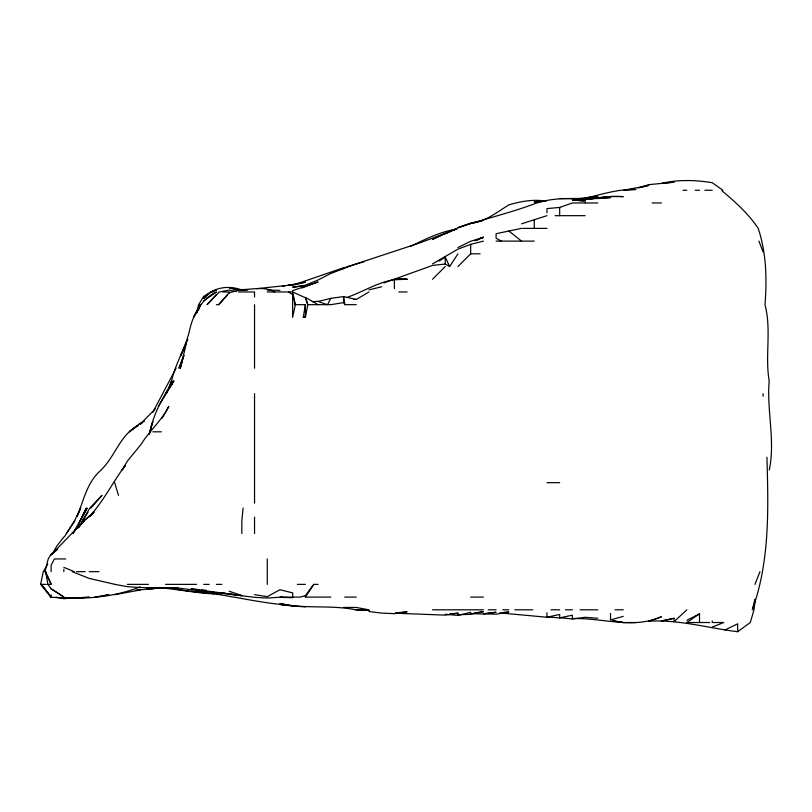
<?xml version="1.0" encoding="UTF-8"?>
<svg xmlns="http://www.w3.org/2000/svg" width="812" height="812" viewBox="0 0 812 812"><rect width="100%" height="100%" fill="white"/><g stroke="black" fill="none" stroke-linecap="round" stroke-linejoin="round"><path stroke-width="1.22" d="M243.103 508.099L241.824 520.807L241.824 533.525M755.201 599.398L754.003 609.802L750.298 622.52L737.661 631.716C708.013 628.092 678.852 619.343 648.666 621.231L661.384 616.785C633.045 629.391 601.966 617.648 572.379 618.571M769.289 469.955C775.45 440.348 766.609 410.608 769.167 380.96C764.874 355.534 771.633 329.926 764.995 304.673C767.025 279.034 766.355 253.029 758.235 228.395C748.552 213.871 735.175 201.843 721.959 190.8M318.111 304.673L305.393 297.354L307.809 304.673L305.393 317.39L303.241 317.39L305.393 304.673L295.294 304.673L292.685 294.715L288.585 291.965M51.126 594.891L51.126 597.094L40.6 584.376L43.269 571.658L47.715 564.249M196.737 312.762L198.625 304.673L203.69 296.35L211.191 291.965L213.272 291.691M754.906 599.398L752.369 609.802C769.949 560.859 768.396 508.312 766.924 457.237M45.056 571.658L45.624 571.658L47.908 584.376L51.126 584.376L45.056 571.658L48.202 558.95L51.126 554.099L57.52 549.095M170.713 385.578C173.687 365.867 185.359 349.251 189.643 330.098C193.083 314.437 201.315 299.09 216.398 291.965L203.69 300.937M198.29 310.458L200.29 304.673L196.392 313.148M149.266 434.126L152.829 421.57L149.347 434.126C153.042 414.739 162.573 397.352 173.22 380.96L171.312 385.578M168.023 390.207L171.586 380.96L166.531 393.668M754.977 584.376L759.961 571.658M183.979 355.534L178.965 368.242L183.786 355.534L180.335 368.242L186.496 342.816L180.832 355.534L187.805 339.416M80.256 520.807L86.285 508.099L80.155 520.807L87.209 508.099L72.826 533.525M196.524 313.148L200.686 304.673L193.51 317.39L200.726 304.673M78.662 523.902L79.728 521.842M368.963 291.965L356.255 299.486L343.537 296.603L330.829 298.329L327.51 304.673L319.289 301.922M165.546 412.445L168.774 406.386C161.71 420.626 149.225 431.06 140.943 444.529L127.403 461.084L122.145 469.955L125.149 465.895M176.062 368.242L152.829 412.344M158.35 406.386L173.92 380.96L165.546 393.647M52.364 553.754L56.708 546.232L63.833 536.986M78.997 526.978L82.662 520.807L77.911 528.115M162.085 418.15L164.968 413.399M73.202 533.525L75.993 528.947M64.473 536.651L74.501 520.807L80.662 508.099L77.008 516.676C83.687 500.375 87.026 481.973 101.216 469.955L101.977 469.092C115.375 455.583 120.359 434.603 138.131 425.468L129.301 431.811L140.121 423.255L144.607 421.174M87.899 512.372L82.459 520.807L89.848 508.099L101.977 495.381L90.853 508.099M383.985 282.921L432.532 265.422L445.25 264.042L449.635 266.529L457.958 253.821M330.829 597.094L305.393 597.094L313.767 584.376L318.111 584.376M66.411 533.525L74.897 520.807M305.393 597.094L305.393 595.673L313.767 584.376M78.774 527.384L83.971 520.807L93.918 512.149M125.251 465.509C112.685 482.155 103.601 501.268 89.259 516.665L91.746 514.097M216.398 304.673L218.702 304.673L229.116 292.736L241.824 289.549L247.609 289.569M155.173 408.994L140.121 424.311L142.11 423.153M216.398 294.431L207.08 304.673L219.291 291.965L229.116 290.107L236.119 291.498M218.702 304.673L227.512 294.979M93.41 512.26L89.259 516.432L93.918 512.26M432.532 279.247L445.25 266.529M457.958 266.529L470.676 253.821L470.676 244.392L483.394 241.103M686.81 609.822L674.092 621.647L674.092 618.287L661.384 620.997L674.092 618.287M57.52 549.409L51.126 554.951L83.981 520.807L91.979 513.986M206.542 296.39L203.69 298.298C212.927 287.103 228.771 284.982 241.824 290.016M203.69 298.298L211.049 291.965L216.398 289.965L211.029 291.965M303.241 317.39L305.393 315.888M699.518 622.52L699.518 613.821L686.81 622.52L709.627 622.52M438.886 261.129L445.25 257.16M254.542 594.638L267.25 596.678L279.967 589.705L292.685 592.902L292.685 597.094M432.532 263.89L457.958 249.132L470.676 244.392M341.416 269.158L347.506 266.529L364.344 261.667M686.81 620.297L699.518 613.821M410.283 246.513C425.183 239.317 440.266 231.542 456.801 229.146M457.958 247.508L470.676 241.265L483.394 237.408L474.858 240.697L483.394 237.094L476.542 240.098M724.943 630.01L737.661 623.799L737.661 631.716M301.993 287.935L318.111 281.937L292.685 290.655M456.364 228.395L432.532 239.367L445.25 233.338L419.814 242.92L356.255 263.849L330.829 273.461L318.111 279.988L305.393 285.174L292.685 287.225L304.236 285.844M456.659 228.872L445.25 233.653L451.025 231.258M453.34 230.303L456.801 228.872M712.236 627.118L723.746 622.52L712.236 622.52L712.236 620.916M140.121 586.853C112.188 598.018 80.804 599.753 51.126 597.196M347.008 297.415C366.76 290.615 385.284 277.014 407.106 279.247L394.388 279.754L394.388 288.636M457.958 227.796L470.676 223.229L482.237 220.722L470.676 223.259L457.958 227.695C483.201 219.21 509.246 213.241 534.245 203.893C558.697 194.768 585.137 200.747 610.522 197.58L597.815 197.925L585.097 199.6L610.522 196.534L623.24 196.636C606.98 195.225 591.004 199.701 574.693 199.326M521.527 223.838L546.953 215.677M546.953 212.774L546.953 208.593L559.671 207.425L572.379 202.97L585.097 202.97M343.537 267.777L292.685 285.235L305.393 282.18L288.057 285.367M638.262 188.059L648.666 184.659L674.092 182.203L662.541 183.136C678.913 179.493 695.762 180.01 712.236 182.7L722.934 190.252M474.137 222.884C487.261 220.235 497.715 211.739 508.819 204.888C520.441 201.508 532.499 199.133 544.649 201.011M623.24 616.369L610.522 619.932L610.522 613.446M305.393 595.673L300.257 597.094L282.038 597.094L267.25 598.048L254.542 597.327L178.264 588.111L140.121 587.523L127.403 586.69L114.928 584.376M641.734 187.267L648.666 185.41L623.88 190.252L635.958 189.511C618.46 188.8 601.895 194.362 585.097 198.29L597.815 196.291L572.379 199.305M501.43 241.103L496.102 238.21L496.102 233.704L521.527 228.345M318.111 301.526L330.829 298.329M368.963 289.864L381.681 286.768M445.25 614.258L457.958 615.384L470.676 612.329M499.573 612.908L546.953 617.242L559.671 614.44L559.671 617.891L546.953 616.917M559.671 617.891L572.379 615.171L572.379 618.977L559.671 617.688M159.761 587.543L152.829 588.954L147.053 588.893M101.977 596.069L108.909 594.699L94.913 597.094M240.667 290.27L229.116 287.671C244.016 293.497 260.094 283.774 274.679 291.965M356.255 304.673L344.877 304.673L343.537 302.622L330.829 304.673L307.809 304.673L305.393 297.354M114.685 594.709L140.121 589.999L135.492 590.415L152.829 588.426L147.053 588.598M457.958 615.384L457.958 613.172L445.25 615.131L395.545 613.222M284.596 285.875L282.282 286.21L284.596 285.925M474.137 612.989L483.394 611.639L470.676 614.319L457.958 614.775M288.057 285.459L292.685 284.829L256.856 288.676M282.038 597.094L279.967 597.358L292.685 597.703M572.379 618.977L585.097 617.313L597.815 618.277M597.815 198.047L610.522 196.534M546.953 200.696L534.245 202.086L544.649 201.346M395.545 613.019L407.106 611.771L394.388 613.669L381.681 613.101L368.963 611.507M70.766 598.028L63.833 598.738L55.926 597.094M449.868 613.862L457.958 613.172M312.326 301.678L318.111 301.323M241.824 290.3L247.609 289.985M305.393 606.879L292.685 606.016L279.967 603.489C304.835 609.284 330.596 604.615 355.686 609.802L368.963 610.472L355.686 609.802M504.191 612.218L508.819 612.045L496.102 614.207L483.394 613.73L496.102 612.238L483.394 614.045L470.676 613.496M631.097 622.52L623.24 622.662L612.806 620.754M152.829 587.675L178.264 588.111M682.933 190.252L686.81 190.252M695.234 190.252L699.518 190.252M704.846 190.252L712.236 190.252M585.3 202.97L597.815 202.97M652.148 202.97L661.384 202.97M555.043 215.677L585.097 215.677M522.583 228.395L546.953 228.395M496.102 241.103L534.245 241.103M470.676 253.821L480.125 253.821M222.691 291.965L229.116 291.965L229.116 293.223M238.474 291.965L254.542 291.965L254.542 296.989M267.25 291.965L292.685 291.965L305.393 297.781M398.844 291.965L407.106 291.965M152.829 431.811L161.324 431.811M546.953 482.663L559.671 482.663M65.701 558.95L54.404 558.95L51.126 565.213L51.126 571.658M76.551 571.658L85.189 571.658M89.259 571.658L98.851 571.658M40.6 584.376L46.304 584.376M127.403 584.376L148.464 584.376M165.546 584.376L196.565 584.376M203.69 584.376L209.151 584.376M216.398 584.376L221.838 584.376M297.375 584.376L305.393 584.376M344.724 597.094L356.255 597.094M470.676 597.094L483.394 597.094M432.532 609.802L483.394 609.802M488.256 609.802L496.102 609.802M502.78 609.802L508.819 609.802M514.778 609.802L532.753 609.802M550.922 609.802L559.671 609.802M565.507 609.802L572.379 609.802M580.072 609.802L597.815 609.802M614.999 609.802L623.24 609.802M585.097 198.859L559.671 198.514M394.388 279.247L407.106 279.267M343.537 607.437L356.255 607.467L368.963 609.802M629.889 622.52L635.958 622.611M267.25 290.107L279.967 290.351M216.398 593.998L219.869 594.079M214.084 593.866L203.69 593.298L159.761 587.492M353.941 299.334L356.255 299.486M207.151 592.933L190.972 591.298C223.686 593.552 255.445 602.626 288.057 605.133M210.623 593.156L215.241 593.46M288.057 605.082L279.967 604.453L292.685 606.016M205.994 590.273L201.376 589.867M218.712 593.968L221.026 594.161M199.062 589.654L190.972 588.883L241.824 595.643L236.048 594.82M223.33 593.207L225.645 593.46L222.183 593.105M230.273 593.998L233.734 594.496M178.264 589.542L190.972 591.369M612.837 620.723L623.24 622.52M114.685 584.295L89.259 578.438L72.248 571.658M229.116 591.217L241.824 595.551M63.833 567.365L74.288 571.658M51.126 588.822L63.833 596.952L51.126 588.801L47.908 584.376M508.819 231.004L521.527 241.103M51.126 597.094L41.402 584.376L50.953 597.094M449.635 266.529L445.25 257.089L445.25 264.042M45.624 571.658L51.126 583.919M758.915 241.103L763.087 251.801M114.685 482.663L118.491 495.381M344.877 304.673L343.537 296.603L343.537 302.622M763.087 393.668L763.087 396.236M559.671 207.425L559.671 215.677M546.953 612.715L546.953 617.242M534.245 220.174L534.245 228.395M305.393 304.673L305.393 317.39M267.25 558.95L267.25 584.376M254.542 304.673L254.542 368.242M254.542 393.668L254.542 503.105M254.542 517.142L254.542 533.525M63.833 569.283L63.833 571.658M295.294 304.673L292.614 317.39L292.685 291.965L295.294 304.673M83.971 520.807L76.551 528.663L83.981 520.807M89.259 597.246L63.833 598.403L89.259 597.246M585.097 200.919L572.379 200.056L585.097 201.011"/></g></svg>
